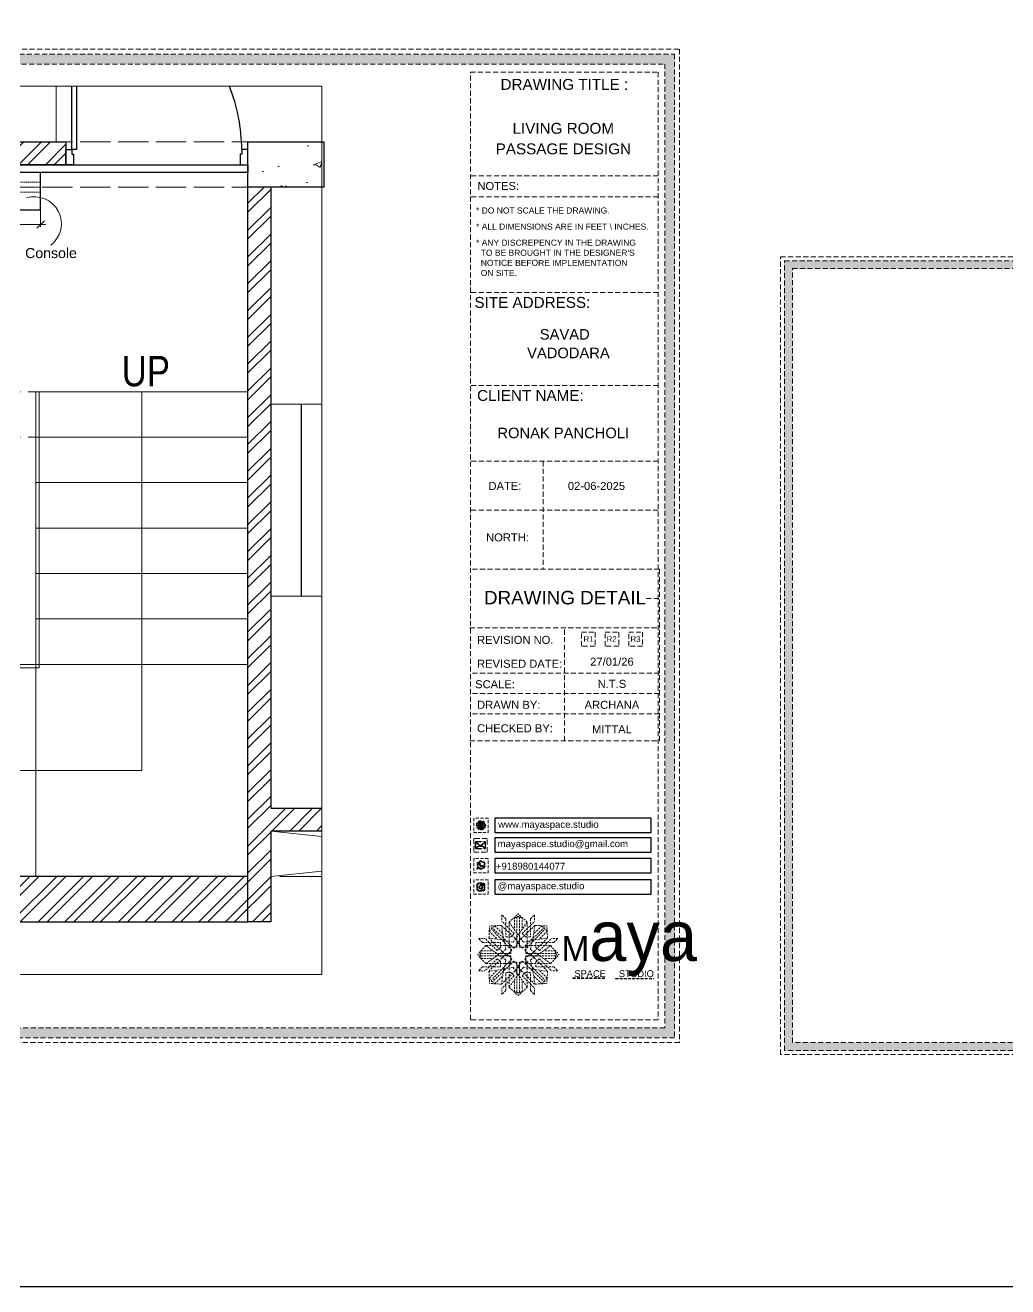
# Model space of a CAD drawing. Header units: millimetres. Extents: x 35877 to 3066687, y -650199 to -40525.
# Drawn here: x 147800.9 to 147995.3, y -179366.6 to -179116.8 of the extents above; entities that cross this region are included whole.
import ezdxf
from ezdxf.enums import TextEntityAlignment as Align

# ---------------------------------------------------------------- set-up
doc = ezdxf.new("R2010")
doc.units = ezdxf.units.MM
doc.header["$MEASUREMENT"] = 0
doc.header["$PDMODE"] = 35
for name, pattern in [('ACAD_ISO02W100', [15, 12, -3]), ('ACAD_ISO04W100', [30, 24, -3, 0, -3]), ('DASHED', [0.75, 0.5, -0.25]), ('DASHED2', [0.375, 0.25, -0.125]), ('DASHEDX2', [1.5, 1, -0.5])]:
    doc.linetypes.add(name, pattern=pattern)
doc.layers.get('Defpoints').update_dxf_attribs({"color": 220})
for name, color, linetype in [('AR ELE-5', 134, 'Continuous'), ('AR HATCH-7', 7, 'Continuous'), ('GROUND FLOOR  ( Text )', 251, 'Continuous')]:
    doc.layers.add(name, color=color, linetype=linetype)
for name, color, linetype, lineweight in [('COLUMN', 1, 'Continuous', 30), ('dim05', 1, 'Continuous', 13), ('Dimension', 10, 'DASHEDX2', 20), ('ELEC.', 5, 'Continuous', 20), ('FURNITURE', 32, 'Continuous', 9), ('furniture dimensions', 1, 'DASHED', 0), ('FURNITURE-1', 252, 'Continuous', 13), ('GROUND FLOOR', 7, 'Continuous', 9), ('GROUND FLOOR  ( PLINE )', 251, 'Continuous', 30), ('GROUND FLOOR ( STAIR )', 251, 'Continuous', 9), ('Labelling', 1, 'Continuous', 25), ('NAME PLATE', 7, 'Continuous', 25), ('wall', 7, 'Continuous', 30)]:
    doc.layers.add(name, color=color, linetype=linetype, lineweight=lineweight)
doc.styles.add('Arial', font='arial.ttf')
doc.styles.add('century g', font='GOTHIC.TTF')
doc.styles.add("Cn_BT_0'-0", font='swissc.ttf')
doc.styles.get("Standard").update_dxf_attribs({"font": 'arial.ttf', "height": 6})
doc.dimstyles.new('Archana', dxfattribs={"dimtxt": 2, "dimasz": 0.75, "dimexe": 0.5, "dimexo": 0.5, "dimgap": 0, "dimtad": 0, "dimzin": 0, "dimdsep": 46, "dimlunit": 4, "dimtxsty": 'century g', "dimblk": 'OBLIQUE', "dimcen": 0, "dimdle": 1, "dimclrd": 256, "dimclre": 256, "dimclrt": 256, "dimadec": 0, "dimazin": 0, "dimtfac": 1, "dimtofl": 0, "dimtmove": 1, "dimatfit": 3, "dimfxl": 1, "dimfxlon": 1, "dimtolj": 1, "dimtzin": 0, "dimlwd": -1, "dimlwe": -1, "dimarcsym": 0})

# ---------------------------------------------------------------- blocks, each defined once
blk = doc.blocks.new('FSFSF')
at = {"color": 42, "lineweight": 5, "true_color": 0xe0ac11}
for p, q in [((28600.03, 143.51), (28600.03, 140.16)), ((28602.15, 141.41), (28600.03, 143.51)), ((28606.47, 133.76), (28600.03, 140.16)), ((28602.15, 141.41), (28602.15, 131.95)), ((28603.86, 139.69), (28608.58, 144.08)), ((28603.86, 126.58), (28603.86, 139.69)), ((28603.86, 139.69), (28608.58, 133.02)), ((28607.9, 142.22), (28606.58, 142.22)), ((28606.58, 142.22), (28606.58, 135.84)), ((28607.9, 142.22), (28608.58, 142.85)), ((28607.9, 142.22), (28607.9, 126.58)), ((28613.31, 139.69), (28608.58, 144.08)), ((28609.27, 142.22), (28608.59, 142.85)), ((28613.31, 139.69), (28608.59, 133.02)), ((28609.27, 142.22), (28609.27, 126.58)), ((28609.27, 142.22), (28610.59, 142.22)), ((28610.59, 142.22), (28610.59, 135.84)), ((28610.7, 133.76), (28617.14, 140.16)), ((28613.31, 126.58), (28613.31, 139.69)), ((28615.02, 141.41), (28617.14, 143.51)), ((28615.02, 141.41), (28615.02, 131.95)), ((28617.14, 143.51), (28617.14, 140.16)), ((28593.19, 131.45), (28593.54, 137.71)), ((28593.39, 135), (28594.56, 136.12)), ((28593.39, 135), (28597.6, 130.78)), ((28599.8, 138.06), (28593.54, 137.71)), ((28595.12, 136.69), (28594.53, 136.69)), ((28594.56, 136.12), (28594.56, 136.71)), ((28605.17, 124.98), (28594.56, 136.12)), ((28596.24, 137.86), (28595.12, 136.69)), ((28606.27, 126.08), (28595.12, 136.69)), ((28596.24, 137.86), (28600.47, 133.65)), ((28601.03, 130), (28599.8, 138.06)), ((28599.8, 138.05), (28608.58, 129.56)), ((28606.47, 133.76), (28604.75, 131.95)), ((28605.86, 129.18), (28608.58, 133.02)), ((28617.37, 138.05), (28608.59, 129.56)), ((28611.31, 129.18), (28608.59, 133.02)), ((28610.7, 133.76), (28612.42, 131.95)), ((28610.9, 126.08), (28622.05, 136.69)), ((28612.02, 124.98), (28622.62, 136.12)), ((28616.14, 130), (28617.37, 138.06)), ((28620.93, 137.86), (28616.7, 133.65)), ((28617.37, 138.06), (28623.63, 137.71)), ((28623.8, 135), (28619.59, 130.78)), ((28620.93, 137.86), (28622.05, 136.69)), ((28622.05, 136.69), (28622.64, 136.69)), ((28622.62, 136.12), (28622.62, 136.71)), ((28623.8, 135), (28622.62, 136.12)), ((28624, 131.45), (28623.65, 137.71)), ((28591.56, 127.39), (28587.17, 122.66)), ((28587.73, 131.22), (28591.08, 131.22)), ((28589.84, 129.1), (28587.73, 131.22)), ((28589.84, 129.1), (28599.29, 129.1)), ((28597.49, 124.78), (28591.08, 131.22)), ((28604.66, 127.39), (28591.56, 127.39)), ((28591.56, 127.39), (28598.23, 122.67)), ((28593.19, 131.45), (28601.69, 122.67)), ((28601.25, 130.22), (28593.19, 131.45)), ((28597.49, 124.78), (28599.29, 126.5)), ((28599.29, 126.5), (28599.29, 129.1)), ((28605.86, 129.18), (28601.03, 130)), ((28602.07, 125.39), (28601.25, 130.22)), ((28604.75, 131.95), (28602.15, 131.95)), ((28603.68, 126.54), (28603.68, 127.39)), ((28604.66, 126.54), (28603.68, 126.54)), ((28604.71, 127.57), (28603.86, 127.57)), ((28607.9, 126.58), (28603.86, 126.58)), ((28604.66, 123.35), (28604.66, 127.39)), ((28604.7, 126.58), (28604.71, 127.57)), ((28606.27, 126.08), (28608.58, 128.27)), ((28607.9, 128.92), (28608.58, 129.56)), ((28607.9, 128.92), (28608.58, 128.27)), ((28609.27, 128.92), (28608.59, 129.56)), ((28609.27, 128.92), (28608.59, 128.27)), ((28610.9, 126.08), (28608.59, 128.27)), ((28609.27, 126.58), (28613.31, 126.58)), ((28611.31, 129.18), (28616.14, 130)), ((28612.42, 131.95), (28615.02, 131.95)), ((28612.46, 126.58), (28612.46, 127.57)), ((28612.46, 127.57), (28613.31, 127.57)), ((28612.52, 123.35), (28612.52, 127.39)), ((28612.52, 127.39), (28625.63, 127.39)), ((28612.52, 126.54), (28613.51, 126.54)), ((28613.51, 126.54), (28613.51, 127.39)), ((28615.12, 125.39), (28615.94, 130.22)), ((28623.99, 131.45), (28615.5, 122.67)), ((28615.94, 130.22), (28624, 131.45)), ((28627.34, 129.1), (28617.89, 129.1)), ((28617.89, 126.5), (28617.89, 129.1)), ((28619.7, 124.78), (28617.89, 126.5)), ((28625.63, 127.39), (28618.96, 122.67)), ((28619.7, 124.78), (28626.1, 131.22)), ((28625.63, 127.39), (28630.02, 122.66)), ((28629.45, 131.22), (28626.1, 131.22)), ((28627.34, 129.1), (28629.45, 131.22)), ((28591.56, 117.94), (28587.17, 122.66)), ((28589.03, 123.35), (28588.4, 122.67)), ((28589.03, 121.98), (28588.4, 122.65)), ((28589.03, 123.35), (28589.03, 124.67)), ((28589.03, 124.67), (28595.4, 124.67)), ((28589.03, 123.35), (28604.66, 123.35)), ((28589.03, 121.98), (28604.66, 121.98)), ((28589.03, 121.98), (28589.03, 120.66)), ((28589.03, 120.66), (28595.4, 120.66)), ((28597.49, 120.54), (28591.08, 114.11)), ((28591.56, 117.94), (28598.23, 122.65)), ((28593.19, 113.88), (28601.69, 122.65)), ((28605.17, 120.35), (28594.56, 109.2)), ((28597.49, 120.54), (28599.29, 118.83)), ((28602.07, 125.39), (28598.23, 122.67)), ((28602.07, 119.94), (28598.23, 122.65)), ((28602.07, 119.94), (28601.25, 115.1)), ((28602.33, 123.35), (28601.69, 122.67)), ((28602.33, 121.98), (28601.69, 122.65)), ((28602.33, 123.35), (28602.97, 122.67)), ((28602.33, 121.98), (28602.97, 122.65)), ((28605.17, 124.98), (28602.97, 122.67)), ((28605.17, 120.35), (28602.97, 122.65)), ((28604.66, 121.98), (28604.66, 117.94)), ((28612.02, 124.98), (28614.21, 122.67)), ((28612.02, 120.35), (28614.21, 122.65)), ((28612.02, 120.35), (28622.62, 109.2)), ((28628.16, 123.35), (28612.52, 123.35)), ((28612.52, 121.98), (28612.52, 117.94)), ((28628.16, 121.98), (28612.52, 121.98)), ((28614.85, 123.35), (28614.21, 122.67)), ((28614.85, 121.98), (28614.21, 122.65)), ((28614.85, 123.35), (28615.5, 122.67)), ((28614.85, 121.98), (28615.5, 122.65)), ((28615.12, 125.39), (28618.96, 122.67)), ((28615.12, 119.94), (28618.96, 122.65)), ((28615.12, 119.94), (28615.94, 115.1)), ((28623.99, 113.88), (28615.5, 122.65)), ((28619.7, 120.54), (28617.89, 118.83)), ((28625.63, 117.94), (28618.96, 122.65)), ((28619.7, 120.54), (28626.1, 114.11)), ((28628.16, 124.67), (28621.78, 124.67)), ((28628.16, 120.66), (28621.78, 120.66)), ((28625.63, 117.94), (28630.02, 122.66)), ((28628.16, 123.35), (28628.16, 124.67)), ((28628.16, 123.35), (28628.78, 122.67)), ((28628.16, 121.98), (28628.78, 122.65)), ((28628.16, 121.98), (28628.16, 120.66)), ((28589.84, 116.23), (28587.73, 114.11)), ((28587.73, 114.11), (28591.08, 114.11)), ((28589.84, 116.23), (28599.29, 116.23)), ((28604.66, 117.94), (28591.56, 117.94)), ((28601.25, 115.1), (28593.19, 113.87)), ((28593.19, 113.87), (28593.54, 107.62)), ((28593.39, 110.32), (28597.6, 114.55)), ((28606.27, 119.15), (28595.12, 108.54)), ((28599.29, 118.83), (28599.29, 116.23)), ((28599.8, 107.17), (28608.58, 115.67)), ((28601.03, 115.23), (28599.8, 107.17)), ((28605.86, 116.05), (28601.03, 115.23)), ((28602.15, 103.82), (28602.15, 113.27)), ((28604.75, 113.27), (28602.15, 113.27)), ((28604.66, 118.78), (28603.68, 118.78)), ((28603.68, 118.78), (28603.68, 117.94)), ((28607.9, 118.65), (28603.86, 118.65)), ((28603.86, 118.65), (28603.86, 105.54)), ((28604.71, 117.66), (28603.86, 117.66)), ((28604.7, 118.65), (28604.71, 117.66)), ((28606.47, 111.47), (28604.75, 113.27)), ((28605.86, 116.05), (28608.58, 112.21)), ((28606.27, 119.15), (28608.58, 116.96)), ((28607.9, 103.01), (28607.9, 118.65)), ((28607.9, 116.31), (28608.58, 116.96)), ((28607.9, 116.31), (28608.58, 115.67)), ((28610.9, 119.15), (28608.59, 116.96)), ((28609.27, 116.31), (28608.59, 116.96)), ((28609.27, 116.31), (28608.59, 115.67)), ((28611.31, 116.05), (28608.59, 112.21)), ((28617.37, 107.17), (28608.59, 115.67)), ((28609.27, 118.65), (28613.31, 118.65)), ((28609.27, 103.01), (28609.27, 118.65)), ((28610.7, 111.47), (28612.42, 113.27)), ((28610.9, 119.15), (28622.05, 108.54)), ((28611.31, 116.05), (28616.14, 115.23)), ((28612.42, 113.27), (28615.02, 113.27)), ((28612.46, 118.65), (28612.46, 117.66)), ((28612.46, 117.66), (28613.31, 117.66)), ((28612.52, 118.78), (28613.51, 118.78)), ((28612.52, 117.94), (28625.63, 117.94)), ((28613.31, 118.65), (28613.31, 105.54)), ((28613.51, 118.78), (28613.51, 117.94)), ((28615.02, 103.82), (28615.02, 113.27)), ((28615.94, 115.1), (28624, 113.87)), ((28616.14, 115.23), (28617.37, 107.17)), ((28617.89, 118.83), (28617.89, 116.23)), ((28627.34, 116.23), (28617.89, 116.23)), ((28623.8, 110.32), (28619.59, 114.55)), ((28624, 113.87), (28623.65, 107.62)), ((28629.45, 114.11), (28626.1, 114.11)), ((28627.34, 116.23), (28629.45, 114.11)), ((28593.39, 110.32), (28594.56, 109.2)), ((28599.8, 107.17), (28593.54, 107.52)), ((28595.12, 108.54), (28594.53, 108.54)), ((28594.56, 109.2), (28594.56, 108.61)), ((28596.24, 107.37), (28595.12, 108.54)), ((28596.24, 107.37), (28600.47, 111.58)), ((28606.47, 111.47), (28600.03, 105.07)), ((28603.86, 105.54), (28608.58, 112.21)), ((28606.58, 103.01), (28606.58, 109.38)), ((28613.31, 105.54), (28608.59, 112.21)), ((28610.59, 103.01), (28610.59, 109.38)), ((28610.7, 111.47), (28617.14, 105.07)), ((28620.93, 107.37), (28616.7, 111.58)), ((28617.37, 107.17), (28623.63, 107.52)), ((28620.93, 107.37), (28622.05, 108.54)), ((28622.05, 108.54), (28622.64, 108.54)), ((28623.8, 110.32), (28622.62, 109.2)), ((28622.62, 109.2), (28622.62, 108.61)), ((28600.03, 101.71), (28600.03, 105.07)), ((28602.15, 103.82), (28600.03, 101.71)), ((28603.86, 105.54), (28608.58, 101.15)), ((28607.9, 103.01), (28606.58, 103.01)), ((28607.9, 103.01), (28608.58, 102.38)), ((28613.31, 105.54), (28608.58, 101.15)), ((28609.27, 103.01), (28608.59, 102.38)), ((28609.27, 103.01), (28610.59, 103.01)), ((28615.02, 103.82), (28617.14, 101.71)), ((28617.14, 101.71), (28617.14, 105.07))]:
    blk.add_line(p, q, dxfattribs=at)
blk = doc.blocks.new('hgwg')
at = {"layer": 'Dimension', "true_color": 0xd39e00}
h = blk.add_hatch(color=42, dxfattribs=at)
h.dxf.hatch_style = 1
h.paths.add_polyline_path([(27505.71, 45.05), (27494.27, 45.05), (27494.27, 44.9), (27505.71, 44.9)])
h = blk.add_hatch(color=42, dxfattribs=at)
h.dxf.hatch_style = 1
h.paths.add_polyline_path([(27523.3, 44.9), (27509.68, 44.9), (27509.68, 44.75), (27523.3, 44.75)])
at = {"layer": 'Dimension', "color": 42, "true_color": 0xd39e00}
for p, q in [((27494.27, 45.05), (27505.71, 45.05)), ((27494.27, 44.9), (27494.27, 45.05)), ((27494.27, 44.9), (27505.71, 44.9)), ((27505.71, 45.05), (27505.71, 44.9)), ((27509.68, 44.9), (27523.3, 44.9)), ((27509.68, 44.9), (27509.68, 44.75)), ((27509.68, 44.75), (27523.3, 44.75)), ((27523.3, 44.75), (27523.3, 44.9))]:
    blk.add_line(p, q, dxfattribs=at)
at = {"layer": 'Dimension', "color": 42, "true_color": 0xd39e00, "attachment_point": 1}
for s, width, insert, char_height in [('{\\fCinzel|b0|i0|c0|p2;\\H1.5x;M\\fAmsterdam One|b0|i0|c0|p2;\\H2x;aya}', 85.3277, (27490.17, 69.17), 6), ('{\\fCinzel|b0|i0|c0|p0;SPACE     STUDIO}', 66.129, (27494.83, 47.86), 2.5)]:
    blk.add_mtext_dynamic_manual_height_columns(s, width=width, gutter_width=30, heights=[0], dxfattribs=dict(at, insert=insert, char_height=char_height))
blk = doc.blocks.new('aggerg')
at = {"layer": 'Dimension', "color": 42, "true_color": 0xd39e00}
blk.add_lwpolyline([(-1.41, 1.41), (1.41, 1.41), (1.41, -1.41), (-1.41, -1.41)], close=True, dxfattribs=at)
at = {"layer": 'NAME PLATE', "lineweight": 0, "insert": (-0.03, 0.62), "char_height": 1.151, "width": 2.2458, "attachment_point": 2, "style": 'Arial'}
blk.add_mtext('R3', dxfattribs=at)
blk = doc.blocks.new('QEGW4TG')
at = {"layer": 'Dimension', "true_color": 0x000000}
h = blk.add_hatch(color=18, dxfattribs=at)
h.dxf.hatch_style = 1
h.paths.add_polyline_path([(2.69, 1.93, 0.170513), (2.95, 1.97, 0.190337), (3.11, 2.18, 0.316231), (3.07, 2.28), (2.79, 2.37, 0.273721), (2.69, 2.34, 0.040749), (2.63, 2.27, -0.441282), (2.53, 2.25, -0.11828), (2.06, 2.64, -0.441282), (2.07, 2.74, 0.040749), (2.13, 2.81, 0.290083), (2.14, 2.92), (2.01, 3.18, 0.316231), (1.91, 3.2, 0.190337), (1.73, 3, 0.170513), (1.72, 2.74, 0.252784)], flags=0)
h.paths.add_polyline_path([(1.19, 1.98), (1.03, 1.3, 0.550912), (1.11, 1.23), (1.75, 1.39, 6.344125)])
h.paths.add_polyline_path([(1.81, 1.7), (1.4, 1.6), (1.5, 2.03, -9.071339)], flags=16)
h.paths.add_polyline_path([(3.11, 2.16, -0.17811), (2.95, 1.97, -0.170513), (2.69, 1.93, -0.252784), (1.72, 2.74, -0.170513), (1.73, 3, -0.17811), (1.89, 3.19, -0.370089), (2.01, 3.18), (2.14, 2.92, -0.307185), (2.13, 2.8, -0.041087), (2.06, 2.73, 0.321676), (2.05, 2.65, 0.126524), (2.55, 2.24, 0.312216), (2.62, 2.26, -0.041087), (2.68, 2.34, -0.290673), (2.79, 2.37), (3.07, 2.28, -0.370089)], flags=0)
h = blk.add_hatch(color=18, dxfattribs=at)
h.dxf.hatch_style = 1
h.paths.add_polyline_path([(2.79, 2.37, 0.273721), (2.69, 2.34, 0.040749), (2.63, 2.27, -0.441282), (2.53, 2.25, -0.11828), (2.06, 2.64, -0.441282), (2.07, 2.74, 0.040749), (2.13, 2.81, 0.290083), (2.14, 2.92), (2.01, 3.18, 0.316231), (1.91, 3.2, 0.190337), (1.73, 3, 0.170513), (1.72, 2.74, 0.252784), (2.69, 1.93, 0.170513), (2.95, 1.97, 0.190337), (3.11, 2.18, 0.316231), (3.07, 2.28)])
for p, q in [((1.19, 1.98), (1.03, 1.3)), ((1.1, 1.23), (1.75, 1.39)), ((1.5, 2.03), (1.4, 1.6)), ((1.4, 1.6), (1.81, 1.7)), ((2.01, 3.18), (2.14, 2.92)), ((3.07, 2.28), (2.8, 2.36))]:
    blk.add_line(p, q)
blk.add_lwpolyline([(0, 0), (4.68, 0), (4.68, 4.68), (0, 4.68)], close=True)
for centre, radius, start, end in [((1.09, 1.29), 0.0598, 164.8483, 282.1458), ((2.39, 2.56), 1.34, 241.4727, 205.6422), ((2.39, 2.56), 1.04, 235.9962, 210.8333), ((2.09, 2.87), 0.39, 159.7007, 198.4072), ((2.96, 3.23), 1.33, 201.4218, 258.1669), ((2.07, 2.87), 0.364, 118.9685, 159.3648), ((1.94, 3.12), 0.0896, 41.8985, 123.1344), ((2.11, 2.68), 0.066, 135.9932, 224.8892), ((1.67, 3.16), 0.586, 312.4617, 321.8728), ((3.12, 3.42), 1.31, 216.5455, 243.5279), ((2.05, 2.87), 0.104, 320.3924, 28.6971), ((2.57, 2.3), 0.066, 234.2482, 323.1441), ((3.11, 1.94), 0.586, 137.2645, 146.6756), ((2.76, 2.27), 0.104, 70.4402, 138.745), ((2.75, 2.31), 0.39, 260.7301, 299.4366), ((2.76, 2.29), 0.364, 299.7725, 340.1688), ((3.03, 2.2), 0.0896, 336.0029, 57.2388)]:
    blk.add_arc(centre, radius, start, end)
blk = doc.blocks.new('ASGERG')
at = {"layer": 'Dimension', "true_color": 0x000000}
h = blk.add_hatch(color=18, dxfattribs=at)
h.dxf.hatch_style = 1
h.paths.add_polyline_path([(0.99, 1.7, 0.353872), (1.69, 1.03), (2.96, 1.03, 0.353872), (3.66, 1.7), (3.66, 2.99, 0.353872), (2.96, 3.67), (1.69, 3.67, 0.353872), (0.99, 2.99)])
h.paths.add_polyline_path([(1.27, 2.97, -0.353872), (1.72, 3.4), (2.94, 3.4, -0.353872), (3.38, 2.97), (3.38, 1.72, -0.353872), (2.94, 1.3), (1.72, 1.3, -0.353872), (1.27, 1.72)], flags=16)
h.paths.add_polyline_path([(3.02, 2.35, -1), (1.64, 2.35, -1)], flags=0)
h.paths.add_polyline_path([(2.74, 2.35, -1), (1.92, 2.35, -1)], flags=0)
h.paths.add_polyline_path([(2.86, 3.02, -1), (3.19, 3.02, -1)], flags=0)
h.paths.add_polyline_path([(1.64, 2.35, 1), (3.02, 2.35, 1)], flags=0)
h = blk.add_hatch(color=18, dxfattribs=at)
h.dxf.hatch_style = 1
h.paths.add_polyline_path([(1.64, 2.35, 1), (3.02, 2.35, 1)])
h.paths.add_polyline_path([(2.74, 2.35, -1), (1.92, 2.35, -1)], flags=16)
h = blk.add_hatch(color=18, dxfattribs=at)
h.dxf.hatch_style = 1
h.paths.add_polyline_path([(3.19, 3.02, 1), (2.86, 3.02, 1)])
for p, q in [((0.99, 2.99), (0.99, 1.7)), ((1.27, 2.97), (1.27, 1.72)), ((1.69, 3.67), (2.96, 3.67)), ((1.69, 1.03), (2.96, 1.03)), ((2.94, 3.4), (1.72, 3.4)), ((2.94, 1.3), (1.72, 1.3)), ((3.38, 2.97), (3.38, 1.72)), ((3.66, 2.99), (3.66, 1.7))]:
    blk.add_line(p, q)
blk.add_lwpolyline([(0, 0), (4.68, 0), (4.68, 4.68), (0, 4.68)], close=True)
for centre, radius in [((2.33, 2.35), 0.694), ((2.33, 2.35), 0.414), ((3.02, 3.02), 0.168)]:
    blk.add_circle(centre, radius)
for centre, radius, start, end in [((1.76, 2.89), 0.778, 94.8631, 172.8127), ((1.76, 1.8), 0.778, 187.1873, 265.1369), ((1.76, 2.91), 0.491, 94.8631, 172.8127), ((1.76, 1.78), 0.491, 187.1873, 265.1369), ((2.9, 2.91), 0.491, 7.1873, 85.1369), ((2.9, 1.78), 0.491, 274.8631, 352.8127), ((2.89, 2.89), 0.778, 7.1873, 85.1369), ((2.89, 1.8), 0.778, 274.8631, 352.8127)]:
    blk.add_arc(centre, radius, start, end)
blk = doc.blocks.new('DTGWEGEARG')
at = {"layer": 'Dimension', "true_color": 0x000000}
h = blk.add_hatch(color=18, dxfattribs=at)
h.dxf.hatch_style = 1
h.paths.add_polyline_path([(3.83, 2.34, 1), (0.85, 2.34, 1)])
h.paths.add_polyline_path([(2.51, 1.01, 0.105795), (2.96, 1.58, -0.055205), (3.3, 1.41, -0.169822)], flags=16)
h.paths.add_polyline_path([(2.41, 1.12), (2.41, 1.69, -0.058279), (2.81, 1.63, -0.103353)], flags=16)
h.paths.add_polyline_path([(2.26, 1.13, -0.101741), (1.87, 1.63, -0.057171), (2.26, 1.69)], flags=16)
h.paths.add_polyline_path([(2.17, 1.01, -0.169822), (1.38, 1.41, -0.055205), (1.72, 1.58, 0.105795)], flags=16)
h.paths.add_polyline_path([(3.02, 1.72, 0.081336), (3.13, 2.27), (3.68, 2.27, -0.152069), (3.4, 1.52, 0.05687)], flags=16)
h.paths.add_polyline_path([(2.87, 1.77, 0.061945), (2.41, 1.84), (2.41, 2.27), (2.98, 2.27, -0.081344)], flags=16)
h.paths.add_polyline_path([(2.26, 1.84, 0.060923), (1.8, 1.77, -0.081344), (1.7, 2.27), (2.26, 2.27)], flags=16)
h.paths.add_polyline_path([(1.66, 1.72, 0.05687), (1.28, 1.52, -0.152069), (1, 2.27), (1.55, 2.27, 0.081336)], flags=16)
h.paths.add_polyline_path([(2.41, 2.42), (2.41, 2.83, 0.061945), (2.87, 2.91, -0.080009), (2.98, 2.42)], flags=16)
h.paths.add_polyline_path([(3.13, 2.42, 0.080116), (3.02, 2.96, 0.05687), (3.4, 3.16, 0.028258), (3.3, 3.27, -0.055205), (2.96, 3.1, 0.105795), (2.51, 3.67, -0.36029), (3.68, 2.42)], flags=16)
h.paths.add_polyline_path([(2.26, 2.42), (1.7, 2.42, -0.080009), (1.8, 2.91, 0.060923), (2.26, 2.84)], flags=16)
h.paths.add_polyline_path([(1.55, 2.42), (1, 2.42, -0.150466), (1.28, 3.16, 0.05687), (1.66, 2.96, 0.080116)], flags=16)
h.paths.add_polyline_path([(2.41, 2.98), (2.41, 3.56, -0.103353), (2.81, 3.05, -0.058279)], flags=16)
h.paths.add_polyline_path([(2.26, 2.99, -0.057171), (1.87, 3.05, -0.101741), (2.26, 3.55)], flags=16)
h.paths.add_polyline_path([(1.72, 3.1, -0.055205), (1.38, 3.27, -0.169822), (2.17, 3.67, 0.105795)], flags=16)
blk.add_lwpolyline([(0, 0), (4.68, 0), (4.68, 4.68), (0, 4.68)], close=True)
at = {"layer": 'Dimension', "color": 18, "true_color": 0x000000}
for p, q in [((1, 2.42), (1.55, 2.42)), ((1, 2.27), (1.55, 2.27)), ((1.7, 2.42), (2.26, 2.42)), ((1.7, 2.27), (2.26, 2.27)), ((2.26, 3.55), (2.26, 2.99)), ((2.26, 2.84), (2.26, 2.42)), ((2.26, 2.27), (2.26, 1.84)), ((2.26, 1.69), (2.26, 1.13)), ((2.41, 3.56), (2.41, 2.98)), ((2.41, 2.83), (2.41, 2.42)), ((2.41, 2.42), (2.98, 2.42)), ((2.41, 2.27), (2.98, 2.27)), ((2.41, 2.27), (2.41, 1.84)), ((2.41, 1.69), (2.41, 1.12)), ((3.13, 2.42), (3.68, 2.42)), ((3.13, 2.27), (3.68, 2.27))]:
    blk.add_line(p, q, dxfattribs=at)
blk.add_circle((2.34, 2.34), 1.49, dxfattribs=at)
for centre, radius, start, end in [((2.34, 2.34), 1.34, 142.3819, 176.6093), ((2.34, 2.34), 1.34, 183.0315, 217.6181), ((2.34, 4.74), 1.9, 236.1399, 249.1595), ((2.34, -0.06), 1.9, 110.8405, 123.8601), ((2.34, 2.34), 1.34, 97.3549, 135.9073), ((2.34, 4.74), 1.75, 236.7417, 249.3811), ((2.34, -0.06), 1.75, 110.6189, 123.2583), ((2.34, 2.34), 1.34, 224.0927, 262.6451), ((3.28, 2.34), 1.73, 159.0567, 177.3789), ((3.28, 2.34), 1.73, 182.3435, 200.9433), ((3.28, 2.34), 1.58, 158.8325, 177.1302), ((3.28, 2.34), 1.58, 182.5658, 201.1675), ((3.28, 2.34), 1.73, 129.9301, 154.0867), ((3.28, 2.34), 1.73, 205.9133, 230.0699), ((2.34, 4.74), 1.9, 253.6799, 267.6253), ((2.34, -0.06), 1.9, 92.3747, 106.3201), ((3.28, 2.34), 1.58, 130.1073, 153.3446), ((2.34, 4.74), 1.75, 254.3336, 267.422), ((2.34, -0.06), 1.75, 92.578, 105.6664), ((3.28, 2.34), 1.58, 206.6554, 229.8927), ((1.4, 2.34), 1.58, 26.6554, 50.2584), ((2.34, 4.74), 1.75, 272.3248, 285.6664), ((2.34, 4.74), 1.9, 272.1415, 286.3201), ((2.34, -0.06), 1.9, 73.6799, 87.8585), ((2.34, -0.06), 1.75, 74.3336, 87.6752), ((1.4, 2.34), 1.58, 309.7416, 333.3446), ((2.34, 2.34), 1.34, 3.3907, 82.6451), ((1.4, 2.34), 1.73, 25.9133, 50.0699), ((1.4, 2.34), 1.73, 309.9301, 334.0867), ((2.34, 2.34), 1.34, 277.3549, 315.9073), ((1.4, 2.34), 1.58, 2.8698, 21.1675), ((1.4, 2.34), 1.58, 338.8325, 357.4342), ((2.34, 4.74), 1.75, 290.6189, 303.2583), ((2.34, -0.06), 1.75, 56.7417, 69.3811), ((2.34, 4.74), 1.9, 290.8405, 303.8601), ((1.4, 2.34), 1.73, 2.6211, 20.9433), ((1.4, 2.34), 1.73, 339.0567, 357.6565), ((2.34, -0.06), 1.9, 56.1399, 69.1595), ((2.34, 2.34), 1.34, 322.3819, 356.9685)]:
    blk.add_arc(centre, radius, start, end, dxfattribs=at)
blk = doc.blocks.new('_Oblique')
at = {"layer": 'wall', "color": 0, "lineweight": -2}
blk.add_line((-0.5, -0.5), (0.5, 0.5), dxfattribs=at)
blk = doc.blocks.new('*D442')
at = {"layer": 'Defpoints', "color": 0, "linetype": 'Continuous', "lineweight": 0, "transparency": 16777216}
for p in [(147760.4, -179148.85, 0.12), (147803.9, -179148.85, 0.12), (147803.9, -179156.23)]:
    blk.add_point(p, dxfattribs=at)
at = {"layer": 'furniture dimensions', "color": 5, "linetype": 'ByBlock', "transparency": 16777216}
blk.add_line((147760.4, -179152.23), (147760.4, -179156.73), dxfattribs=at)
at = {"layer": 'furniture dimensions', "color": 5, "linetype": 'Continuous', "transparency": 16777216}
for p, q in [((147803.9, -179152.23), (147803.9, -179156.73)), ((147759.4, -179156.23), (147778.21, -179156.23)), ((147804.9, -179156.23), (147786.1, -179156.23))]:
    blk.add_line(p, q, dxfattribs=at)
at = {"layer": 'furniture dimensions', "color": 5, "linetype": 'Continuous', "transparency": 16777216, "xscale": 1.5, "yscale": 1.5, "zscale": 1.5, "rotation": 180}
blk.add_blockref('_Oblique', (147760.4, -179156.23), dxfattribs=at)
at = {"layer": 'furniture dimensions', "color": 5, "linetype": 'Continuous', "transparency": 16777216, "xscale": 1.5, "yscale": 1.5, "zscale": 1.5}
blk.add_blockref('_Oblique', (147803.9, -179156.23), dxfattribs=at)
at = {"layer": 'furniture dimensions', "linetype": 'Continuous', "lineweight": 0, "transparency": 16777216, "insert": (147782.15, -179156.23), "char_height": 3, "attachment_point": 5, "style": 'century g'}
blk.add_mtext('\\A1;3\'-8"', dxfattribs=at)

msp = doc.modelspace()

# ---------------------------------------------------------------- hatches: boundary and pattern name
at = {"layer": 'AR HATCH-7', "lineweight": 0, "true_color": 0x939598, "transparency": 33554687}
h = msp.add_hatch(dxfattribs=at)
h.set_pattern_fill('ANSI32', color=252, scale=10)
h.set_pattern_definition([(45, (-119.774, 1284.8524), (-2.65165043, 2.65165043), []), (45, (-118.006, 1284.8524), (-2.65165043, 2.65165043), [])])
h.paths.add_polyline_path([(147844.939, -179285.346), (147748.939, -179285.346), (147744.439, -179285.346), (147744.439, -179289.846), (147744.439, -179294.346), (147844.939, -179294.346)])
h.paths.add_polyline_path([(147748.939, -179243.346), (147746.314, -179243.346), (147744.439, -179243.346), (147744.439, -179285.346), (147748.939, -179285.346)], flags=17)
h.paths.add_polyline_path([(147849.439, -179148.846), (147844.939, -179148.846), (147844.939, -179294.346), (147849.439, -179294.346), (147849.439, -179276.346), (147859.582, -179276.346), (147859.582, -179271.846), (147849.439, -179271.846)])
h.paths.add_polyline_path([(147808.901, -179141.413), (147808.901, -179139.846), (147760.401, -179139.846), (147760.401, -179144.346), (147806.939, -179144.346), (147808.901, -179144.349)])
h.paths.add_polyline_path([(147788.939, -179128.857), (147784.439, -179128.857), (147784.439, -179139.846), (147788.939, -179139.846)])
h.paths.add_polyline_path([(147702.439, -179189.346), (147702.439, -179205.346), (147702.439, -179285.346), (147697.439, -179285.346), (147684.216, -179285.346), (147684.216, -179294.346), (147706.939, -179294.346), (147711.439, -179294.346), (147711.439, -179285.346), (147706.939, -179285.346), (147706.939, -179211.846), (147748.939, -179211.846), (147748.939, -179207.346), (147706.939, -179207.346), (147706.939, -179189.346)])
h.paths.add_polyline_path([(147748.939, -179198.346), (147744.439, -179198.346), (147744.439, -179207.346), (147748.939, -179207.346)], flags=17)
h.paths.add_polyline_path([(147748.939, -179189.346), (147744.439, -179189.346), (147744.439, -179198.346), (147748.939, -179198.346)], flags=17)
at = {"layer": 'Dimension', "true_color": 0xd39e00, "transparency": 33554687}
h = msp.add_hatch(color=42, dxfattribs=at)
h.paths.add_polyline_path([(147652.682, -179317.283), (147929.387, -179317.283), (147929.387, -179122.517), (147652.682, -179122.517)])
h.paths.add_polyline_path([(147654.624, -179315.341), (147927.445, -179315.341), (147927.445, -179124.459), (147654.624, -179124.459)], flags=16)
h = msp.add_hatch(color=42, dxfattribs=at)
h.paths.add_polyline_path([(147951.128, -179319.814), (148173.347, -179319.814), (148173.347, -179163.4), (147951.128, -179163.4)])
h.paths.add_polyline_path([(147952.688, -179318.254), (148171.787, -179318.254), (148171.787, -179164.959), (147952.688, -179164.959)], flags=16)
at = {"layer": 'Dimension', "true_color": 0x000000, "transparency": 33554687}
h = msp.add_hatch(color=18, dxfattribs=at)
h.dxf.hatch_style = 1
h.paths.add_polyline_path([(147891.774, -179279.867, 0.4142136), (147891.98, -179279.661), (147891.98, -179278.63, 0.4142136), (147891.774, -179278.424), (147890.135, -179278.424, 0.4142136), (147889.929, -179278.63), (147889.929, -179279.661, 0.4142136), (147890.135, -179279.867)])
h.paths.add_polyline_path([(147891.107, -179279.246), (147891.865, -179279.752, -0.1989124), (147891.774, -179279.79), (147890.135, -179279.79, -0.1989124), (147890.044, -179279.752), (147890.802, -179279.246), (147890.955, -179279.388)], flags=16)
h.paths.add_polyline_path([(147890.955, -179279.282), (147890.121, -179278.502, -0.0287833), (147890.135, -179278.501), (147891.774, -179278.501, -0.0287833), (147891.788, -179278.502)], flags=16)
h.paths.add_polyline_path([(147891.165, -179279.191), (147891.863, -179278.537, -0.2024819), (147891.902, -179278.63), (147891.902, -179279.661, -0.043076), (147891.901, -179279.683)], flags=16)
h.paths.add_polyline_path([(147890.744, -179279.191), (147890.009, -179279.683, -0.043076), (147890.007, -179279.661), (147890.007, -179278.63, -0.2024819), (147890.046, -179278.537)], flags=16)
at = {"layer": 'FURNITURE-1', "lineweight": 0, "true_color": 0xc7c8ca, "transparency": 33554687}
h = msp.add_hatch(dxfattribs=at)
h.set_pattern_fill('AR-CONC', color=9, scale=2)
h.set_pattern_definition([(50, (-119.774, 1284.852), (14.34520365, -1.2550427), [1.5, -16.5]), (355, (-119.774, 1284.852), (-2.7750267, 15.0438427), [1.2, -13.2]), (100.4514445, (-118.578, 1284.748), (11.5701769, 13.7887998), [1.2748038, -14.0228422]), (46.1842, (-119.774, 1288.852), (21.3448266, -3.3103856), [2.25, -24.75]), (96.635635, (-117.995, 1288.577), (18.693239, 19.482372), [1.9122068, -21.0342752]), (351.184164, (-119.774, 1288.852), (18.693239, 19.482372), [1.8, -19.8]), (21, (-117.774, 1287.852), (11.93814104, -8.0523778), [1.5, -16.5]), (326, (-117.774, 1287.852), (4.8663066, 14.5030009), [1.2, -13.2]), (71.451445, (-116.779, 1287.181), (16.8044475, 6.45062306), [1.2748038, -14.0228422]), (37.5, (-119.774, 1284.8524), (0.24319711, 6.65787708), [0, -13.04, 0, -13.4, 0, -13.25]), (7.5, (-119.774, 1284.8524), (5.26139075, 7.88823424), [0, -7.64, 0, -12.74, 0, -5.05]), (327.5, (-124.234, 1284.8524), (10.67644872, -0.45109743), [0, -5, 0, -15.6, 0, -20.7]), (317.5, (-126.234, 1284.852), (11.6637234, 2.00209965), [0, -6.5, 0, -10.36, 0, -14.7])])
h.paths.add_polyline_path([(147702.439, -179189.346), (147697.439, -179189.346), (147697.439, -179205.346), (147702.439, -179205.346)])
h.paths.add_polyline_path([(147859.582, -179139.846), (147844.939, -179139.846), (147844.939, -179148.846), (147859.582, -179148.846)])

# ---------------------------------------------------------------- linework, layer by layer
at = {"elevation": 0.119}
msp.add_lwpolyline([(147811.001, -179128.857), (147811.001, -179141.413), (147810.101, -179141.413), (147810.101, -179128.857)], dxfattribs=at)
for points in [[(147808.901, -179141.413), (147810.101, -179141.413), (147810.101, -179142.313), (147810.401, -179142.313), (147810.401, -179144.413), (147808.901, -179144.413)], [(147844.901, -179141.413), (147843.701, -179141.413), (147843.701, -179142.313), (147843.401, -179142.313), (147843.401, -179144.413), (147844.901, -179144.413)]]:
    msp.add_lwpolyline(points, close=True, dxfattribs=at)
at = {"color": 18, "true_color": 0x000000, "transparency": 33554687, "elevation": 0.119}
for points in [[(147893.764, -179276.637), (147924.768, -179276.637), (147924.768, -179273.804), (147893.764, -179273.804)], [(147893.764, -179280.505), (147924.768, -179280.505), (147924.768, -179277.671), (147893.764, -179277.671)], [(147893.778, -179284.631), (147924.768, -179284.631), (147924.768, -179281.797), (147893.778, -179281.797)], [(147893.764, -179288.855), (147924.768, -179288.855), (147924.768, -179286.021), (147893.764, -179286.021)]]:
    msp.add_lwpolyline(points, close=True, dxfattribs=at)
at = {"layer": 'AR ELE-5', "linetype": 'ByBlock', "ltscale": 15}
msp.add_arc((147810.052, -179141.433, 0.119), 33.649, 0.03474, 21.947, dxfattribs=at)
at = {"layer": 'COLUMN', "elevation": 0.119}
msp.add_lwpolyline([(147859.939, -179139.846), (147859.939, -179148.846), (147844.939, -179148.846), (147844.939, -179139.846)], close=True, dxfattribs=at)
at = {"layer": 'dim05', "color": 18, "lineweight": 0, "true_color": 0x000000, "elevation": 0.119}
msp.add_lwpolyline([(147684.216, -179128.857), (147859.582, -179128.857), (147859.582, -179304.763), (147684.216, -179304.763)], close=True, dxfattribs=at)
at = {"layer": 'Dimension', "color": 42, "true_color": 0xd39e00, "transparency": 33554687}
for p, q in [((147926.131, -179146.602, 0.119), (147888.95, -179146.602, 0.119)), ((147926.131, -179150.791, 0.119), (147888.95, -179150.791, 0.119)), ((147926.131, -179169.688, 0.119), (147888.95, -179169.688, 0.119)), ((147926.131, -179188.117, 0.119), (147888.95, -179188.117, 0.119)), ((147926.131, -179203.134, 0.119), (147888.95, -179203.134, 0.119)), ((147903.335, -179203.134, 0.119), (147903.335, -179224.479, 0.119)), ((147926.131, -179212.796, 0.119), (147888.95, -179212.796, 0.119)), ((147926.356, -179224.479, 0.119), (147888.835, -179224.479, 0.119)), ((147926.356, -179224.479, 0.119), (147926.356, -179258.464, 0.119)), ((147923.768, -179230.305, 0.119), (147926.356, -179230.305, 0.119)), ((147888.835, -179236.131, 0.119), (147926.356, -179236.131, 0.119)), ((147907.595, -179258.464, 0.119), (147907.595, -179236.131, 0.119)), ((147926.356, -179245.064, 0.119), (147888.835, -179245.064, 0.119)), ((147926.356, -179249.087, 0.119), (147888.835, -179249.087, 0.119)), ((147926.356, -179253.111, 0.119), (147888.835, -179253.111, 0.119)), ((147888.835, -179258.464, 0.119), (147926.356, -179258.464, 0.119))]:
    msp.add_line(p, q, dxfattribs=at)
at = {"layer": 'Dimension', "color": 18, "true_color": 0x000000, "transparency": 33554687}
for p, q in [((147889.929, -179278.63, 0.119), (147889.929, -179279.661, 0.119)), ((147890.007, -179278.63, 0.119), (147890.007, -179279.661, 0.119)), ((147890.009, -179279.683, 0.119), (147890.744, -179279.191, 0.119)), ((147890.044, -179279.752, 0.119), (147890.802, -179279.246, 0.119)), ((147890.046, -179278.537, 0.119), (147890.744, -179279.191, 0.119)), ((147890.121, -179278.502, 0.119), (147890.955, -179279.282, 0.119)), ((147890.135, -179278.424, 0.119), (147891.774, -179278.424, 0.119)), ((147890.135, -179278.501, 0.119), (147891.774, -179278.501, 0.119)), ((147890.135, -179279.79, 0.119), (147891.774, -179279.79, 0.119)), ((147890.135, -179279.867, 0.119), (147891.774, -179279.867, 0.119)), ((147890.802, -179279.246, 0.119), (147890.955, -179279.388, 0.119)), ((147890.955, -179279.282, 0.119), (147891.788, -179278.502, 0.119)), ((147890.955, -179279.388, 0.119), (147891.107, -179279.246, 0.119)), ((147891.865, -179279.752, 0.119), (147891.107, -179279.246, 0.119)), ((147891.165, -179279.191, 0.119), (147891.863, -179278.537, 0.119)), ((147891.901, -179279.683, 0.119), (147891.165, -179279.191, 0.119)), ((147891.902, -179278.63, 0.119), (147891.902, -179279.661, 0.119)), ((147891.98, -179278.63, 0.119), (147891.98, -179279.661, 0.119))]:
    msp.add_line(p, q, dxfattribs=at)
at = {"layer": 'Dimension', "color": 42, "true_color": 0xd39e00, "transparency": 33554687, "elevation": 0.119}
for points in [[(147651.711, -179121.546), (147930.358, -179121.546), (147930.358, -179318.254), (147651.711, -179318.254)], [(147652.682, -179122.517), (147929.387, -179122.517), (147929.387, -179317.283), (147652.682, -179317.283)], [(147654.624, -179124.459), (147927.445, -179124.459), (147927.445, -179315.341), (147654.624, -179315.341)], [(147888.95, -179313.743), (147888.95, -179126.057), (147926.131, -179126.057), (147926.131, -179313.743)], [(147950.348, -179162.62), (148174.126, -179162.62), (148174.126, -179320.594), (147950.348, -179320.594)], [(147951.128, -179163.4), (148173.347, -179163.4), (148173.347, -179319.814), (147951.128, -179319.814)], [(147952.688, -179164.959), (148171.787, -179164.959), (148171.787, -179318.254), (147952.688, -179318.254)], [(147910.917, -179236.995), (147913.655, -179236.995), (147913.655, -179239.733), (147910.917, -179239.733)], [(147915.607, -179236.995), (147918.345, -179236.995), (147918.345, -179239.733), (147915.607, -179239.733)]]:
    msp.add_lwpolyline(points, close=True, dxfattribs=at)
at = {"layer": 'Dimension', "transparency": 33554687, "elevation": 0.119}
msp.add_lwpolyline([(147889.606, -179280.526), (147892.301, -179280.526), (147892.301, -179277.832), (147889.606, -179277.832)], close=True, dxfattribs=at)
at = {"layer": 'Dimension', "color": 18, "true_color": 0x000000, "transparency": 33554687}
for centre, radius, start, end in [((147890.135, -179278.63, 0.119), 0.206, 90, 180), ((147890.135, -179279.661, 0.119), 0.206, 180, 270), ((147890.135, -179278.63, 0.119), 0.129, 134.21354, 180), ((147890.135, -179279.661, 0.119), 0.129, 180, 189.86619), ((147890.135, -179279.661, 0.119), 0.129, 224.99995, 270), ((147890.135, -179278.63, 0.119), 0.129, 90, 96.59481), ((147891.774, -179278.63, 0.119), 0.206, 0, 90), ((147891.774, -179278.63, 0.119), 0.129, 83.40519, 90), ((147891.774, -179279.661, 0.119), 0.206, 270, 0), ((147891.774, -179279.661, 0.119), 0.129, 270, 315.00005), ((147891.774, -179278.63, 0.119), 0.129, 0, 45.78646), ((147891.774, -179279.661, 0.119), 0.129, 350.13381, 0)]:
    msp.add_arc(centre, radius, start, end, dxfattribs=at)
at = {"layer": 'ELEC.', "transparency": 33554687}
msp.add_arc((147802.644, -179156.082), 5.357, 308.08533, 107.11547, dxfattribs=at)
at = {"layer": 'FURNITURE', "lineweight": 30}
for p, q in [((147803.901, -179153.346, 0.119), (147803.901, -179145.913, 0.119)), ((147760.401, -179153.346, 0.119), (147803.901, -179153.346, 0.119))]:
    msp.add_line(p, q, dxfattribs=at)
at = {"layer": 'FURNITURE', "color": 3, "lineweight": 30, "transparency": 33554687}
msp.add_lwpolyline([(147302.371, -178889.62), (148535.999, -178889.62), (148535.999, -179366.596), (147302.371, -179366.596)], close=True, dxfattribs=at)
at = {"layer": 'FURNITURE', "lineweight": 30, "elevation": 0.119}
msp.add_lwpolyline([(147760.401, -179144.413), (147844.901, -179144.413), (147844.901, -179145.913), (147760.401, -179145.913)], close=True, dxfattribs=at)
at = {"layer": 'FURNITURE', "linetype": 'DASHED2', "lineweight": 0, "elevation": 0.119}
for points in [[(147774.367, -179145.913), (147803.901, -179145.913), (147803.901, -179149.829), (147774.367, -179149.829)], [(147774.367, -179148.846), (147803.901, -179148.846), (147803.901, -179147.871), (147774.367, -179147.871)]]:
    msp.add_lwpolyline(points, close=True, dxfattribs=at)
at = {"layer": 'GROUND FLOOR'}
for p, q in [((147788.939, -179139.846, 0.119), (147806.939, -179139.846, 0.119)), ((147844.939, -179139.846, 0.119), (147844.939, -179294.346, 0.119)), ((147859.939, -179139.846, 0.119), (147844.939, -179139.846, 0.119)), ((147849.439, -179148.846, 0.119), (147849.439, -179271.846, 0.119)), ((147849.439, -179191.846, 0.119), (147859.582, -179191.846, 0.119)), ((147849.439, -179229.846, 0.119), (147859.582, -179229.846, 0.119)), ((147849.439, -179276.346, 0.119), (147849.439, -179294.346, 0.119)), ((147844.939, -179285.346, 0.119), (147711.439, -179285.346, 0.119))]:
    msp.add_line(p, q, dxfattribs=at)
at = {"layer": 'GROUND FLOOR', "color": 1, "linetype": 'ACAD_ISO04W100'}
for p, q in [((147849.439, -179276.346, 0.119), (147859.582, -179277.413, 0.119)), ((147859.582, -179284.278, 0.119), (147849.439, -179285.346, 0.119))]:
    msp.add_line(p, q, dxfattribs=at)
at = {"layer": 'GROUND FLOOR', "linetype": 'ACAD_ISO02W100', "ltscale": 0.7}
msp.add_line((147859.582, -179285.346, 0.119), (147849.439, -179285.346, 0.119), dxfattribs=at)
at = {"layer": 'GROUND FLOOR', "elevation": 0.119}
msp.add_lwpolyline([(147802.939, -179189.346), (147802.939, -179243.346), (147748.939, -179243.346)], dxfattribs=at)
at = {"layer": 'GROUND FLOOR  ( PLINE )'}
for p, q in [((147788.939, -179139.846, 0.119), (147808.901, -179139.846, 0.119)), ((147808.901, -179139.846, 0.119), (147808.901, -179144.413, 0.119)), ((147808.901, -179144.413, 0.119), (147760.401, -179144.346, 0.119))]:
    msp.add_line(p, q, dxfattribs=at)
at = {"layer": 'GROUND FLOOR  ( PLINE )', "elevation": 0.119}
for points in [[(147859.582, -179276.346), (147849.439, -179276.346), (147849.439, -179294.346), (147844.939, -179294.346), (147844.939, -179139.846), (147859.939, -179139.846)], [(147849.439, -179148.846), (147849.439, -179271.846)], [(147855.439, -179191.846), (147855.439, -179229.846)], [(147849.439, -179271.846), (147859.582, -179271.846)]]:
    msp.add_lwpolyline(points, dxfattribs=at)
msp.add_lwpolyline([(147844.939, -179285.346), (147748.939, -179285.346), (147748.939, -179243.346), (147744.439, -179243.346), (147744.439, -179294.346), (147844.939, -179294.346)], close=True, dxfattribs=at)
at = {"layer": 'GROUND FLOOR ( STAIR )'}
for p, q in [((147844.939, -179189.346, 0.119), (147802.939, -179189.346, 0.119)), ((147802.939, -179189.346, 0.119), (147802.939, -179285.346, 0.119)), ((147844.939, -179198.346, 0.119), (147802.939, -179198.346, 0.119)), ((147844.939, -179207.346, 0.119), (147802.939, -179207.346, 0.119)), ((147844.939, -179216.346, 0.119), (147802.939, -179216.346, 0.119)), ((147844.939, -179225.346, 0.119), (147802.939, -179225.346, 0.119)), ((147844.939, -179234.346, 0.119), (147802.939, -179234.346, 0.119)), ((147844.939, -179243.346, 0.119), (147748.939, -179243.346, 0.119))]:
    msp.add_line(p, q, dxfattribs=at)
at = {"layer": 'GROUND FLOOR ( STAIR )', "elevation": 0.119}
msp.add_lwpolyline([(147748.939, -179264.346), (147757.939, -179243.346), (147757.939, -179250.346), (147748.939, -179264.346), (147757.939, -179285.346), (147757.939, -179278.346), (147748.939, -179264.346), (147823.939, -179264.346), (147823.939, -179189.346)], dxfattribs=at)
msp.add_lwpolyline([(147748.939, -179243.346), (147802.939, -179243.346), (147802.939, -179189.346), (147803.639, -179189.346), (147803.639, -179244.046), (147748.939, -179244.046)], close=True, dxfattribs=at)
at = {"layer": 'Labelling', "color": 251, "linetype": 'ACAD_ISO02W100', "lineweight": 0, "ltscale": 10, "true_color": 0x636466}
msp.add_line((147806.939, -179128.857, 0.119), (147806.939, -179139.846, 0.119), dxfattribs=at)
at = {"layer": 'Labelling', "color": 251, "linetype": 'ACAD_ISO02W100', "lineweight": 0, "ltscale": 0.5, "true_color": 0x636466}
for p, q in [((147684.216, -179139.846, 0.119), (147844.939, -179139.846, 0.119)), ((147684.216, -179148.846, 0.119), (147844.939, -179148.846, 0.119)), ((147748.939, -179189.346, 0.119), (147844.939, -179189.346, 0.119)), ((147748.939, -179198.346, 0.119), (147844.939, -179198.346, 0.119))]:
    msp.add_line(p, q, dxfattribs=at)

# ---------------------------------------------------------------- block references
at = {"layer": 'Dimension', "transparency": 33554687, "xscale": 0.6057683317123089, "yscale": 0.6057683317123089, "zscale": 0.6057683317123089}
msp.add_blockref('DTGWEGEARG', (147889.62, -179276.637, 0.119), dxfattribs=at)
at = {"layer": 'Dimension', "color": 42, "true_color": 0xd39e00, "transparency": 33554687}
for name, p, xscale, yscale, zscale in [('QEGW4TG', (147889.635, -179284.631, 0.119), 0.6057683317123089, 0.6057683317123089, 0.6057683317123089), ('ASGERG', (147889.62, -179288.855, 0.119), 0.6057683317123089, 0.6057683317123089, 0.6057683317123089), ('FSFSF', (137116.815, -179347.053, 0.119), 0.3768662006225139, 0.3768662006225139, 0.3768662006225139), ('hgwg', (132788.035, -179330.226, 0.119), 0.549976390491393, 0.549976390491393, 0.549976390491393)]:
    msp.add_blockref(name, p, dxfattribs=dict(at, xscale=xscale, yscale=yscale, zscale=zscale))
at = {"layer": 'NAME PLATE', "transparency": 33554687, "xscale": 0.9709859360092309, "yscale": 0.9709859360092309, "zscale": 0.9709859360092309}
msp.add_blockref('aggerg', (147921.666, -179238.364, 0.119), dxfattribs=at)

# ---------------------------------------------------------------- texts
at = {"color": 18, "true_color": 0x000000, "transparency": 33554687, "char_height": 1.35448, "attachment_point": 1}
for s, width, gutter_width, insert in [('www.mayaspace.studio', 9.09592, 7.609, (147894.463, -179274.357, 0.119)), ('mayaspace.studio@gmail.com', 5.67467, 4.747, (147894.355, -179278.178, 0.119)), ('+918980144077', 22.12855, 4.747, (147894.005, -179282.634, 0.119)), ('@mayaspace.studio', 5.67467, 4.747, (147894.355, -179286.528, 0.119))]:
    msp.add_mtext_dynamic_manual_height_columns(s, width=width, gutter_width=gutter_width, heights=[0], dxfattribs=dict(at, insert=insert))
at = {"layer": 'dim05', "color": 1, "lineweight": 0, "transparency": 33554687, "insert": (147800.827, -179160.89), "char_height": 2, "width": 14.68213, "attachment_point": 1}
msp.add_mtext('Console', dxfattribs=at)
at = {"layer": 'GROUND FLOOR  ( Text )', "insert": (147824.727, -179185.32, 0.119), "char_height": 6, "attachment_point": 5, "style": "Cn_BT_0'-0"}
msp.add_mtext('UP', dxfattribs=at)
at = {"layer": 'NAME PLATE', "transparency": 33554687, "style": 'Arial'}
for s, height, p in [('DRAWING TITLE : ', 2.15703, (147907.981, -179129.57, 0.119)), ('LIVING ROOM', 2.15703, (147907.345, -179138.271, 0.119)), ('PASSAGE DESIGN', 2.15703, (147907.355, -179142.339, 0.119)), ('NOTES:', 1.5849, (147894.465, -179149.396, 0.119)), ('SITE ADDRESS:', 2.15703, (147901.229, -179172.744, 0.119)), (' SAVAD ', 2.0852, (147907.631, -179179.028, 0.02)), ('VADODARA', 2.0852, (147908.363, -179182.716, 0.02)), ('CLIENT NAME:', 2.15703, (147900.836, -179191.173, 0.119)), ('RONAK PANCHOLI    ', 2.08517, (147908.956, -179198.56, 0.02)), ('DATE:', 1.5849, (147895.794, -179208.8, 0.119)), ('02-06-2025', 1.5849, (147913.907, -179208.8, 0.119)), ('NORTH:', 1.5849, (147896.3, -179218.989, 0.119)), ('DRAWING DETAIL', 2.66679, (147907.683, -179231.462, 0.119)), ('REVISION NO.', 1.58489, (147897.841, -179239.29, 0.119)), ('REVISED DATE: ', 1.58489, (147899.01, -179244.015, 0.119)), ('SCALE:', 1.5849, (147893.828, -179248.069, 0.119)), ('DRAWN BY:', 1.5849, (147896.548, -179252.142, 0.119)), ('ARCHANA', 1.5849, (147916.976, -179252.148, 0.119)), ('CHECKED BY:', 1.58489, (147897.78, -179256.791, 0.119)), ('MITTAL', 1.5849, (147916.976, -179257.002, 0.119))]:
    msp.add_text(s, height=height, dxfattribs=at).set_placement(p, align=Align.CENTER)
for s, p in [('R1', (147911.336, -179238.88, 0.119)), ('R2', (147915.924, -179238.88, 0.119))]:
    msp.add_text(s, height=1.1173, dxfattribs=at).set_placement(p)
at = {"layer": 'NAME PLATE', "transparency": 33554687, "char_height": 1.1987, "width": 46.31196, "attachment_point": 1, "style": 'Arial'}
for s, insert in [('* DO NOT SCALE THE DRAWING.', (147890.085, -179152.865, 0.119)), ('* ALL DIMENSIONS ARE IN FEET \\\\ INCHES.', (147890.085, -179156.053, 0.119)), ("* ANY DISCREPENCY IN THE DRAWING \\P  TO BE BROUGHT IN THE DESIGNER'S\\P  NOTICE BEFORE IMPLEMENTATION \\P  ON SITE.", (147890.085, -179159.24, 0.119))]:
    msp.add_mtext(s, dxfattribs=dict(at, insert=insert))
at = {"layer": 'NAME PLATE', "lineweight": 0, "transparency": 33554687, "char_height": 1.5849, "attachment_point": 2, "style": 'Arial'}
for s, insert, width in [('27/01/26', (147916.976, -179242.017, 0.119), 13.73491), ('N.T.S', (147916.976, -179246.405, 0.119), 3.09328)]:
    msp.add_mtext(s, dxfattribs=dict(at, insert=insert, width=width))

# ---------------------------------------------------------------- dimensions: what is measured, and where the dimension line sits
at = {"layer": 'furniture dimensions', "color": 5, "linetype": 'Continuous', "lineweight": 0}
dim = msp.add_linear_dim(base=(147803.900776173, -179156.233710539), p1=(147760.400776173, -179148.845608282, 0.11880557), p2=(147803.900776173, -179148.845608282, 0.11880557), dimstyle='Archana', override={"dimtxt": 3, "dimasz": 1.5, "dimdec": 0, "dimclrd": 5, "dimclre": 5, "dimfxl": 4}, dxfattribs=at)
dim.commit()
dim.dimension.update_dxf_attribs({"geometry": '*D442', "text_midpoint": (147782.150776173, -179156.233710539)})

doc.saveas('drawing.dxf')
